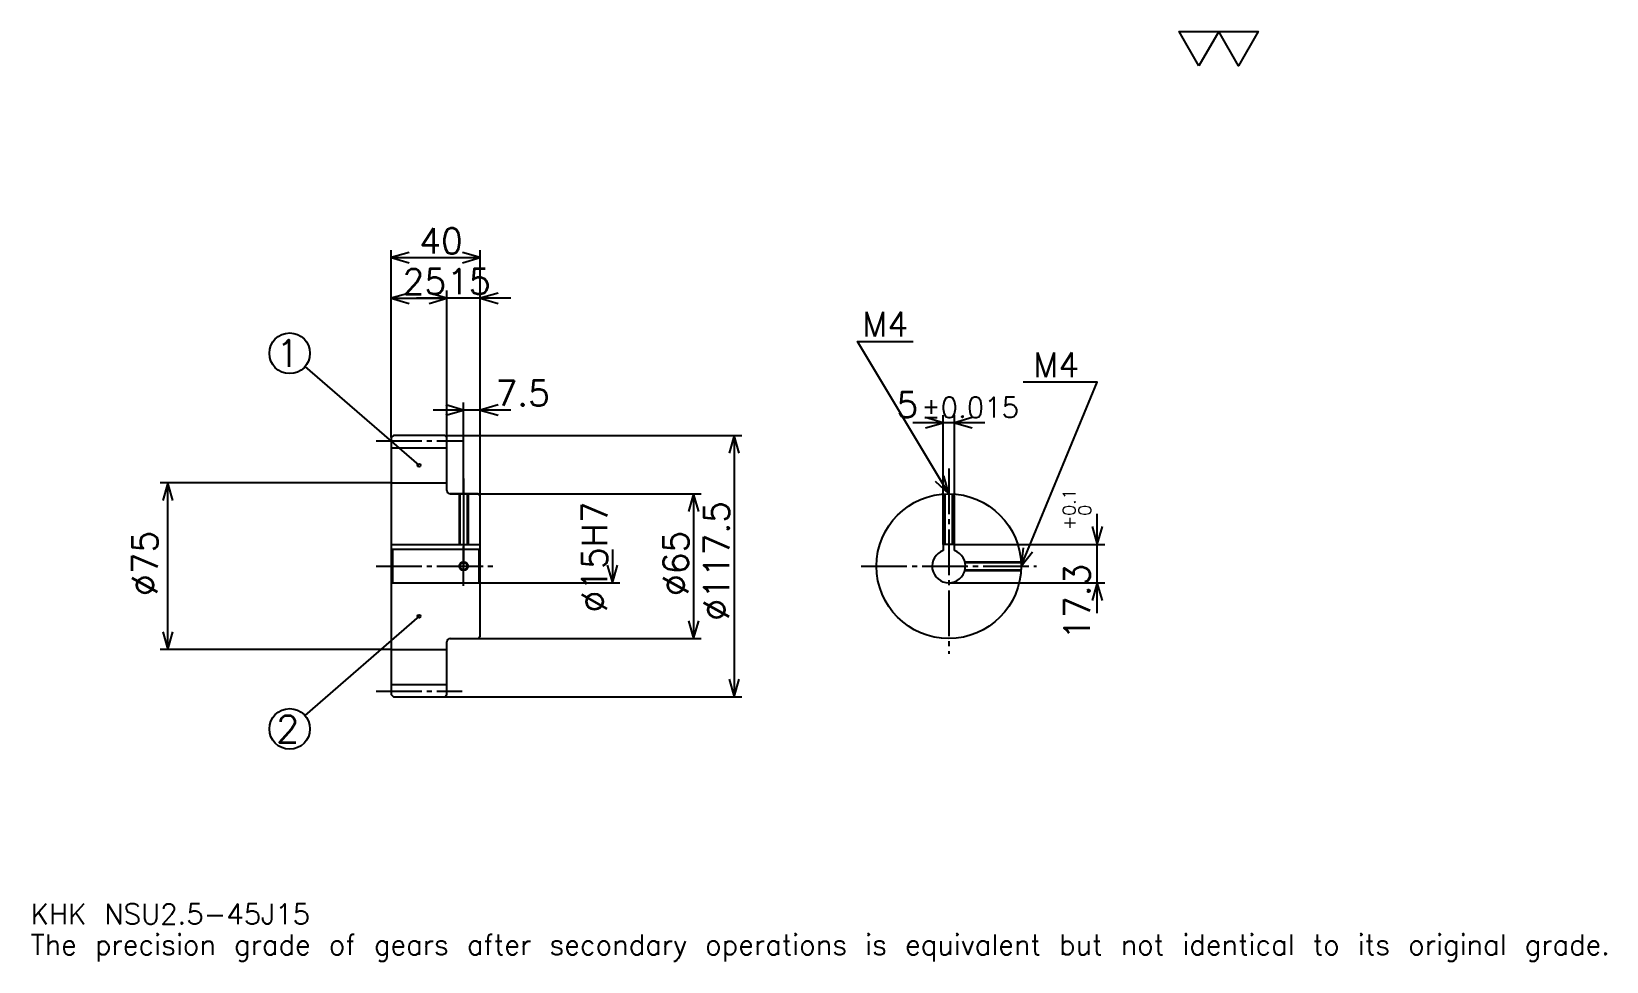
# Model space of a CAD drawing. Extents: x 23 to 731, y 8 to 426.
import ezdxf

# ---------------------------------------------------------------- set-up
doc = ezdxf.new("R2010")
doc.units = 0
doc.linetypes.add('DASHDOT', pattern=[27.391305, 20.543478, -2.282609, 2.282609, -2.282609])
doc.layers.get('0').update_dxf_attribs({"linetype": 'CONTINUOUS'})
doc.layers.add('DASHDOT', color=6, linetype='DASHDOT')
doc.styles.add('KANJI', font='TXT', dxfattribs={"bigfont": 'BIGFONT'})

msp = doc.modelspace()

# ---------------------------------------------------------------- linework, layer by layer
at = {"color": 5}
for p, q in [((184.891312, 244.782608), (184.891312, 328.097839)), ((224.891312, 244.782608), (224.891312, 328.097839)), ((184.891312, 324.673889), (224.891312, 324.673889)), ((184.891312, 306.413025), (209.891312, 306.413025)), ((238.58696, 306.413025), (196.195663, 306.413025)), ((209.891312, 244.782608), (209.891312, 309.836945)), ((197.391312, 231.345108), (146.142365, 275.708984)), ((238.58696, 256.195648), (203.695663, 256.195648)), ((217.391312, 244.782608), (217.391312, 259.619568)), ((451.630432, 250.489136), (419.239136, 250.489136)), ((432.934784, 195.832611), (432.934784, 253.91304)), ((437.934784, 195.832611), (437.934784, 253.91304)), ((184.891312, 243.782608), (184.891312, 244.782608)), ((208.891312, 244.782608), (224.891312, 244.782608)), ((209.891312, 243.782608), (209.891312, 244.782608)), ((217.391312, 218.532608), (217.391312, 244.782608)), ((217.391312, 218.532608), (217.391312, 244.782608)), ((224.891312, 244.782608), (342.445679, 244.782608)), ((224.891312, 217.532608), (224.891312, 244.782608)), ((339.021729, 244.782608), (339.021729, 127.282608)), ((184.891312, 223.532608), (81.032616, 223.532608)), ((84.456528, 148.532608), (84.456528, 223.532608)), ((211.391312, 218.532608), (224.891312, 218.532608)), ((224.891312, 218.532608), (324.184814, 218.532608)), ((320.760864, 218.532608), (320.760864, 153.532608)), ((502.173889, 164.83696), (502.173889, 209.528259)), ((284.239136, 193.532608), (284.239136, 178.532608)), ((437.934784, 195.832611), (505.597839, 195.832611)), ((224.891312, 178.532608), (287.663055, 178.532608)), ((435.434784, 178.532608), (505.597839, 178.532608)), ((197.391312, 163.532608), (146.124023, 118.877365)), ((211.391312, 153.532608), (224.891312, 153.532608)), ((224.891312, 153.532608), (324.184814, 153.532608)), ((184.891312, 148.532608), (81.032616, 148.532608)), ((208.891312, 127.282608), (224.891312, 127.282608)), ((224.891312, 127.282608), (342.445679, 127.282608))]:
    msp.add_line(p, q, dxfattribs=at)
at = {"color": 4}
for p, q in [((184.891312, 239.157608), (209.891312, 239.157608)), ((184.891312, 223.532608), (209.891312, 223.532608)), ((184.891312, 195.832611), (224.891312, 195.832611)), ((185.391312, 193.532608), (185.391312, 178.532608)), ((224.391312, 193.532608), (224.891312, 194.032608)), ((224.391312, 178.532608), (224.891312, 178.032608)), ((184.891312, 148.532608), (209.891312, 148.532608)), ((184.891312, 132.907608), (209.891312, 132.907608))]:
    msp.add_line(p, q, dxfattribs=at)
at = {"color": 7}
msp.add_lwpolyline([(547.826111, 410.869568), (538.92395, 426.299988), (574.532654, 426.299988), (565.630432, 410.869568), (556.728271, 426.299988), (547.826111, 410.869568)], dxfattribs=at)
at = {"color": 5}
for points in [[(192.880447, 326.956512), (184.891312, 324.673889), (192.880447, 322.391296)], [(216.902176, 322.391296), (224.891312, 324.673889), (216.902176, 326.956512)], [(192.880447, 308.695648), (184.891312, 306.413025), (192.880447, 304.130432)], [(201.902176, 304.130432), (209.891312, 306.413025), (201.902176, 308.695648)], [(201.902176, 304.130432), (209.891312, 306.413025), (201.902176, 308.695648)], [(232.880447, 308.695648), (224.891312, 306.413025), (232.880447, 304.130432)], [(435.434784, 218.532608), (394.347839, 287.010864), (419.456543, 287.010864)], [(467.934814, 186.032608), (502.17395, 268.75), (468.847839, 268.75)], [(209.402176, 253.91304), (217.391312, 256.195648), (209.402176, 258.478271)], [(232.880447, 258.478271), (224.891312, 256.195648), (232.880447, 253.91304)], [(424.945648, 248.206512), (432.934784, 250.489136), (424.945648, 252.771729)], [(445.923889, 252.771729), (437.934784, 250.489136), (445.923889, 248.206512)], [(341.304352, 236.793472), (339.021729, 244.782608), (336.739136, 236.793472)], [(429.367096, 224.208832), (435.434784, 218.532608), (433.281738, 226.557617)], [(86.739136, 215.543472), (84.456528, 223.532608), (82.17392, 215.543472)], [(323.043488, 210.543472), (320.760864, 218.532608), (318.478271, 210.543472)], [(499.891296, 203.821747), (502.173889, 195.832611), (504.456543, 203.821747)], [(468.881226, 194.287354), (467.934814, 186.032608), (473.099365, 192.541336)], [(281.956543, 186.521744), (284.239136, 178.532608), (286.521729, 186.521744)], [(504.456543, 170.543472), (502.173889, 178.532608), (499.891296, 170.543472)], [(82.17392, 156.521744), (84.456528, 148.532608), (86.739136, 156.521744)], [(318.478271, 161.521744), (320.760864, 153.532608), (323.043488, 161.521744)], [(336.739136, 135.271744), (339.021729, 127.282608), (341.304352, 135.271744)]]:
    msp.add_lwpolyline(points, dxfattribs=at)
at = {"color": 4}
for points in [[(209.891312, 220.032608), (209.891312, 243.782608), (208.891312, 244.782608), (185.891312, 244.782608), (184.891312, 243.782608), (184.891312, 178.032608)], [(211.391312, 153.532608), (223.891312, 153.532608), (224.891312, 154.532608), (224.891312, 217.532608), (223.891312, 218.532608), (211.391312, 218.532608)], [(215.391312, 218.532608), (215.391312, 195.832611)], [(215.771317, 218.532608), (215.771317, 195.832611)], [(219.011307, 218.532608), (219.011307, 195.832611)], [(219.391312, 218.532608), (219.391312, 195.832611)], [(433.434784, 195.832611), (433.434784, 218.471008)], [(433.814789, 195.832611), (433.814789, 218.492203)], [(437.054779, 195.832611), (437.054779, 218.492203)], [(437.434784, 195.832611), (437.434784, 218.471008)], [(184.891312, 178.032608), (185.391312, 178.532608), (224.391312, 178.532608), (224.391312, 193.532608), (185.391312, 193.532608), (184.891312, 194.032608)], [(437.934784, 193.103668), (437.934784, 195.832611), (432.934784, 195.832611), (432.934784, 193.103668)], [(442.663208, 188.032608), (467.873169, 188.032608)], [(442.663208, 184.032608), (467.873169, 184.032608)], [(442.757751, 187.652603), (467.894409, 187.652603)], [(442.757751, 184.412613), (467.894409, 184.412613)], [(184.891312, 178.032608), (184.891312, 128.282608), (185.891312, 127.282608), (208.891312, 127.282608), (209.891312, 128.282608), (209.891312, 152.032608)]]:
    msp.add_lwpolyline(points, dxfattribs=at)
at = {"color": 5}
for centre, radius in [((139.239136, 281.684784), 9.130435), ((197.391312, 231.345108), 0.684783), ((197.391312, 163.532608), 0.684783), ((139.239136, 112.880432), 9.130435)]:
    msp.add_circle(centre, radius, dxfattribs=at)
at = {"color": 4}
for centre, radius in [((435.434784, 186.032608), 32.5), ((217.391312, 186.032608), 1.62)]:
    msp.add_circle(centre, radius, dxfattribs=at)
at = {"color": 7}
msp.add_circle((217.391312, 186.032608), 2, dxfattribs=at)
at = {"color": 4}
for centre, radius, start, end in [((211.391312, 220.032608), 1.5, 180, 270), ((435.434784, 186.032608), 7.5, 109.471220943, 70.528779057), ((211.391312, 152.032608), 1.5, 90, 180)]:
    msp.add_arc(centre, radius, start, end, dxfattribs=at)
at = {"layer": 'DASHDOT', "color": 7}
for p, q in [((178.043488, 242.282608), (216.739136, 242.282608)), ((435.434784, 229.945648), (435.434784, 146.684784)), ((217.391312, 218.532608), (217.391312, 186.032608)), ((178.043488, 186.032608), (231.739136, 186.032608)), ((396.086975, 186.032608), (474.782593, 186.032608)), ((178.043488, 129.782608), (216.739136, 129.782608))]:
    msp.add_line(p, q, dxfattribs=at)
for points in [[(217.391312, 225.380432), (217.391312, 188.984787)], [(217.391312, 177.184784), (217.391312, 194.880432)], [(208.543488, 186.032608), (226.239136, 186.032608)]]:
    msp.add_lwpolyline(points, dxfattribs=at)

# ---------------------------------------------------------------- texts
at = {"color": 7, "style": 'KANJI'}
for s, height, p in [('40', 11.413043, (197.472839, 326.5)), ('25', 11.413043, (189.972839, 308.239136)), ('15', 11.413043, (209.972839, 308.239136)), ('M4', 10.956522, (396.630432, 289.293488)), ('1', 12.173913, (133.152191, 275.597839)), ('M4', 10.956522, (473.413025, 271.032593)), ('7.5', 11.413043, (231.739136, 258.021729)), ('5', 11.413043, (411.876007, 252.771729)), ('%%p0.015', 9.130435, (423.173523, 252.771729)), ('2', 12.173913, (133.152191, 106.793472)), ('KHK NSU2.5-45J15', 9.130435, (22.826086, 25.108696)), ('The precision grade of gears after secondary operations is equivalent but not identical to its original grade.', 9.130435, (22.826086, 11.413043))]:
    msp.add_text(s, height=height, dxfattribs=at).set_placement(p)
for s, height, p in [('%%c15H7', 11.413043, (281.956543, 165.203796)), ('%%c117.5', 11.413043, (336.739136, 161.494568)), ('0.1', 5.706522, (492.358704, 208.701401)), ('0', 5.706522, (499.434753, 208.701401)), ('+', 5.706522, (492.358704, 202.310104)), ('%%c75', 11.413043, (79.891312, 172.622284)), ('%%c65', 11.413043, (318.478271, 172.622284)), ('17.3', 11.413043, (498.75, 152.909927))]:
    msp.add_text(s, height=height, rotation=90, dxfattribs=at).set_placement(p)

doc.saveas('drawing.dxf')
